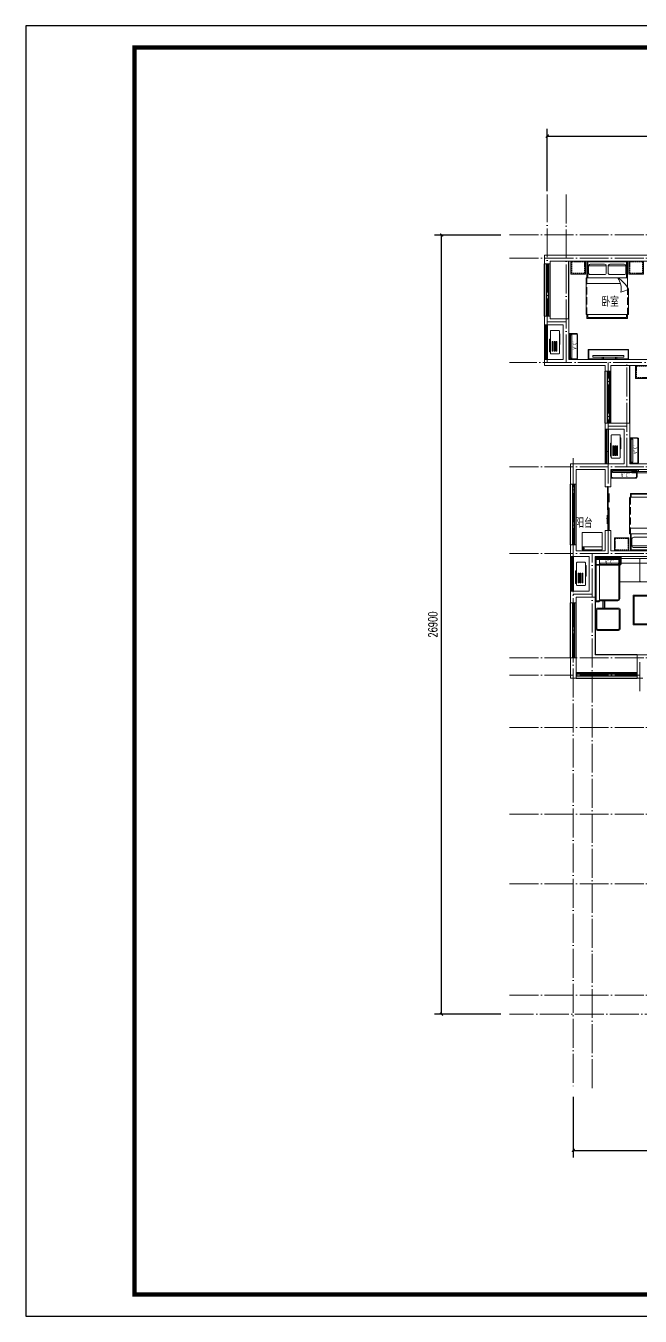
# Model space of a CAD drawing. Extents: x -54506 to 56283, y 5447 to 49997.
# Drawn here: x -6717 to 14488, y 5447 to 49997 of the extents above; entities that cross this region are included whole.
import ezdxf
from ezdxf.enums import TextEntityAlignment as Align

# ---------------------------------------------------------------- set-up
doc = ezdxf.new("R2010")
doc.units = 0
doc.header["$LTSCALE"] = 1000
doc.header["$MEASUREMENT"] = 0
doc.linetypes.add('DASH', pattern=[0.35, 0.25, -0.1])
doc.linetypes.add('DOTE', pattern=[2.42, 2, -0.2, 0.02, -0.2])
doc.layers.get('0').update_dxf_attribs({"linetype": 'CONTINUOUS'})
doc.layers.get('Defpoints').update_dxf_attribs({"linetype": 'CONTINUOUS'})
for name, color, linetype, lineweight in [('DOTE', 250, 'DOTE', 0), ('WALL', 255, 'CONTINUOUS', 20), ('家具', 159, 'CONTINUOUS', 9)]:
    doc.layers.add(name, color=color, linetype=linetype, lineweight=lineweight)
for name, color, linetype in [('PUB_DIM', 3, 'CONTINUOUS'), ('PUB_TITLE', 4, 'CONTINUOUS'), ('WINDOW', 4, 'CONTINUOUS'), ('平面栏杆', 40, 'CONTINUOUS'), ('文字', 60, 'CONTINUOUS')]:
    doc.layers.add(name, color=color, linetype=linetype)
doc.styles.add('_TCH_SPACE', font='simplex_.ttf', dxfattribs={"bigfont": 'GBCBIG'})
doc.styles.add('DIM_FONT', font='SIMPLEX', dxfattribs={"width": 0.7, "bigfont": 'GBCBIG'})
doc.styles.add('HZ', font='SimSun.ttf', dxfattribs={"width": 0.8, "height": 1.2})
doc.dimstyles.new('DIMN', dxfattribs={"dimtxt": 300, "dimasz": 100, "dimexe": 250, "dimexo": 300, "dimgap": 150, "dimtad": 1, "dimdec": 0, "dimzin": 0, "dimdsep": 46, "dimtxsty": 'DIM_FONT', "dimblk": 'ARCHTICK', "dimcen": 0.09, "dimclrt": 7, "dimazin": 2, "dimtfac": 1, "dimtdec": 0, "dimtix": 1, "dimtmove": 2, "dimatfit": 3, "dimfxl": 0, "dimtolj": 1, "dimtzin": 0, "dimarcsym": 0})

# ---------------------------------------------------------------- blocks, each defined once
blk = doc.blocks.new('$DorLib2D$00000131')
at = {"color": 0, "linetype": 'Continuous'}
for p, q in [((-0.5, 0.125), (-0.5, 0)), ((0.019, 0.125), (-0.5, 0.125)), ((-0.5, 0), (0.019, 0)), ((-0.024, 0), (0.5, 0)), ((-0.024, -0.125), (-0.024, 0)), ((0.019, 0), (0.019, 0.125)), ((0.15, 0.125), (0.232, 0.197)), ((0.35, 0.125), (0.15, 0.125)), ((0.232, 0.197), (0.232, 0.125)), ((0.5, 0), (0.5, -0.125)), ((-0.35, -0.125), (-0.15, -0.125)), ((-0.232, -0.197), (-0.232, -0.125)), ((-0.15, -0.125), (-0.232, -0.197)), ((0.5, -0.125), (-0.024, -0.125))]:
    blk.add_line(p, q, dxfattribs=at)
blk = doc.blocks.new('dgfgf')
at = {"layer": '家具'}
blk.add_lwpolyline([(7597, -62676), (7147, -62676), (7147, -63176), (7597, -63176), (7597, -62676), (7517, -62676)], dxfattribs=at)
at = {"layer": '家具', "color": 251, "linetype": 'DASH', "ltscale": 0.2}
blk.add_lwpolyline([(7567, -62706), (7177, -62706), (7177, -63146), (7567, -63146)], close=True, dxfattribs=at)
blk = doc.blocks.new('A$C72813290')
at = {"layer": '家具'}
for p, q in [((579, 1950), (0, 1950)), ((0, 550), (0, 1950)), ((30, 580), (30, 1920)), ((579, 1920), (30, 1920)), ((170, 1895), (170, 1283)), ((579, 550), (579, 1960)), ((1830, 1980), (599, 1980)), ((779, 803), (779, 1980)), ((1850, 550), (1850, 1950)), ((1850, 1950), (1980, 1950)), ((1850, 1920), (1950, 1920)), ((1950, 580), (1950, 1920)), ((1980, 550), (1980, 1950)), ((170, 605), (170, 1217)), ((912, 550), (0, 550)), ((579, 580), (30, 580)), ((1830, 520), (967, 520)), ((1850, 580), (1950, 580)), ((1850, 550), (1980, 550))]:
    blk.add_line(p, q, dxfattribs=at)
at = {"layer": '家具', "linetype": 'DASH'}
for p, q in [((1850, 1950), (579, 1950)), ((912, 550), (1850, 550))]:
    blk.add_line(p, q, dxfattribs=at)
at = {"layer": '家具'}
for points in [[(170, 1895), (405, 1895, -0.414214), (465, 1835), (465, 1343, -0.414214), (405, 1283), (170, 1283, -0.414214), (110, 1343), (110, 1835, -0.414214)], [(170, 605), (405, 605, 0.414214), (465, 665), (465, 1157, 0.414214), (405, 1217), (170, 1217, 0.414214), (110, 1157), (110, 665, 0.414214)]]:
    blk.add_lwpolyline(points, format="xyb", close=True, dxfattribs=at)
blk.add_lwpolyline([(579, 883, 0.180302), (1071, 775, -0.088637), (967, 520, 28871.271551)], format="xyb", dxfattribs=at)
for centre, radius, start, end in [((599, 1960), 20, 90, 180), ((1819, 1951), 30.7, 357.6884, 69.6917), ((1392, 1363), 944, 210.6075, 243.2773), ((1819, 549), 30.7, 290.3566, 2.3152)]:
    blk.add_arc(centre, radius, start, end, dxfattribs=at)
blk.add_blockref('dgfgf', (-7147, 65176), dxfattribs=at)
at = {"layer": '家具', "xscale": -1, "rotation": 180}
blk.add_blockref('dgfgf', (-7147, -62676), dxfattribs=at)
blk = doc.blocks.new('ytjhgkj')
at = {"layer": '家具', "ltscale": 0.5}
blk.add_lwpolyline([(34949, 26116), (34599, 26116), (34599, 27516), (34949, 27516)], close=True, dxfattribs=at)
at = {"layer": '家具', "color": 251, "ltscale": 40}
for points in [[(34929, 26136), (34619, 26136), (34619, 27496), (34929, 27496)], [(34739, 27349), (34681, 27349), (34681, 26283), (34739, 26283)], [(34681, 27110), (34599, 27110), (34599, 27062), (34681, 27062)], [(34681, 26644), (34599, 26644), (34599, 26596), (34681, 26596)]]:
    blk.add_lwpolyline(points, close=True, dxfattribs=at)
blk = doc.blocks.new('A$C4EB5717C')
at = {"layer": '家具', "color": 8}
for p, q in [((520, 110), (520, 120)), ((883, 100), (530, 100)), ((893, 120), (893, 110))]:
    blk.add_line(p, q, dxfattribs=at)
for points in [[(269, 459), (709, 459), (709, 444), (269, 444)], [(290, 372), (626, 372), (626, 343), (290, 343)], [(290, 306), (626, 306), (626, 277), (290, 277)], [(290, 240), (626, 240), (626, 211), (290, 211)]]:
    blk.add_lwpolyline(points, close=True, dxfattribs=at)
at = {"layer": '家具'}
blk.add_lwpolyline([(220, 120), (980, 120, 0.414214), (1000, 140), (1000, 410, 0.414214), (980, 430), (220, 430, 0.414214), (200, 410), (200, 140, 0.414214)], format="xyb", close=True, dxfattribs=at)
at = {"layer": '家具', "color": 8}
for centre, start, end in [((530, 110), 180, 270), ((883, 110), 270, 0)]:
    blk.add_arc(centre, 10, start, end, dxfattribs=at)
blk = doc.blocks.new('A$C2D724C6D')
at = {"layer": '家具', "ltscale": 0.5}
blk.add_lwpolyline([(50, 300), (850, 300, -0.414214), (900, 250), (900, 0), (0, 0), (0, 250, -0.414214)], format="xyb", close=True, dxfattribs=at)
at = {"layer": '家具', "color": 251, "ltscale": 40}
blk.add_lwpolyline([(50, 280), (850, 280, -0.414214), (880, 250), (880, 20), (20, 20), (20, 250, -0.414214)], format="xyb", close=True, dxfattribs=at)
blk.add_lwpolyline([(53, 50), (53, 100), (853, 100), (853, 50)], close=True, dxfattribs=at)
at = {"layer": '家具', "color": 251, "ltscale": 40, "style": 'HZ', "width": 0.8}
blk.add_text('A.C.', height=120, rotation=0, dxfattribs=at).set_placement((348, 133))
blk = doc.blocks.new('A$C31D9048E')
at = {"layer": '家具'}
for p, q in [((629, 2350), (0, 2350)), ((0, 550), (0, 2350)), ((50, 550), (50, 2350)), ((80, 580), (80, 2320)), ((629, 2320), (80, 2320)), ((220, 2295), (220, 1508)), ((629, 550), (629, 2360)), ((1920, 2350), (629, 2350)), ((1900, 2380), (649, 2380)), ((829, 803), (829, 2380)), ((1920, 550), (1920, 2350)), ((1920, 2350), (2050, 2350)), ((1920, 2320), (2020, 2320)), ((2020, 580), (2020, 2320)), ((2050, 550), (2050, 2350)), ((2100, 600), (2100, 2300)), ((2150, 2350), (2450, 2350)), ((2500, 600), (2500, 2300)), ((220, 605), (220, 1392)), ((962, 550), (0, 550)), ((629, 580), (80, 580)), ((962, 550), (1920, 550)), ((1900, 520), (1017, 520)), ((1920, 580), (2020, 580)), ((1920, 550), (2050, 550)), ((2150, 550), (2450, 550))]:
    blk.add_line(p, q, dxfattribs=at)
for points in [[(220, 2295), (455, 2295, -0.414214), (515, 2235), (515, 1568, -0.414214), (455, 1508), (220, 1508, -0.414214), (160, 1568), (160, 2235, -0.414214)], [(220, 605), (455, 605, 0.414214), (515, 665), (515, 1332, 0.414214), (455, 1392), (220, 1392, 0.414214), (160, 1332), (160, 665, 0.414214)]]:
    blk.add_lwpolyline(points, format="xyb", close=True, dxfattribs=at)
blk.add_lwpolyline([(629, 883, 0.180302), (1121, 775, -0.088637), (1017, 520, 28871.271551)], format="xyb", dxfattribs=at)
for centre, radius, start, end in [((649, 2360), 20, 90, 180), ((1889, 2351), 30.7, 357.6884, 69.6917), ((2150, 2300), 50, 90, 180), ((2450, 2300), 50, 0, 90), ((1442, 1363), 944, 210.6075, 243.2773), ((1889, 549), 30.7, 290.3566, 2.3152), ((2150, 600), 50, 180, 270), ((2450, 600), 50, 270, 0)]:
    blk.add_arc(centre, radius, start, end, dxfattribs=at)
at = {"layer": '家具', "color": 8}
blk.add_blockref('dgfgf', (-7147, 65576), dxfattribs=at)
at = {"layer": '家具', "xscale": -0.9999999999999999, "rotation": 180}
blk.add_blockref('dgfgf', (-7147, -62676), dxfattribs=at)
blk = doc.blocks.new('A$C70A762CE')
at = {"layer": '家具', "ltscale": 40}
for points in [[(65, 855), (0, 855), (0, 893), (65, 893)], [(112, 0), (65, 0), (65, 1144), (112, 1144)], [(65, 191), (0, 191), (0, 229), (65, 229)]]:
    blk.add_lwpolyline(points, close=True, dxfattribs=at)
blk = doc.blocks.new('A$C25AA54E1')
at = {"layer": '家具', "ltscale": 20}
for p, q in [((996, 1731), (996, 2550)), ((1031, 2614), (3324, 2614)), ((3347, 2529), (3347, 2593)), ((3347, 2548), (3347, 1150)), ((3347, 1766), (3347, 2529)), ((3413, 2614), (4163, 2614)), ((4198, 2579), (4198, 1072)), ((1124, 1708), (1019, 1708)), ((1824, 1743), (1170, 1743)), ((3324, 1743), (1870, 1743)), ((1443, 1283), (2878, 1283)), ((1443, 260), (1443, 1283)), ((2878, 1283), (2878, 260)), ((4024, 1084), (3413, 1084)), ((4047, 1106), (4047, 1072)), ((4175, 1049), (4070, 1049)), ((3325, 767), (3325, 129)), ((4110, 832), (3391, 832)), ((4176, 129), (4176, 767)), ((2878, 260), (1443, 260)), ((3391, 63), (4110, 63))]:
    blk.add_line(p, q, dxfattribs=at)
at = {"layer": '家具', "color": 8}
for p, q in [((1031, 2527), (1031, 1766)), ((1123, 2550), (1054, 2550)), ((1147, 2527), (1147, 1766)), ((1824, 2550), (1170, 2550)), ((3324, 2378), (1170, 2378)), ((1847, 2529), (1847, 1766)), ((2624, 2550), (1870, 2550)), ((2647, 2529), (2647, 1766)), ((3324, 2550), (2670, 2550)), ((3380, 2529), (3380, 1139)), ((4070, 2550), (3403, 2550)), ((4025, 2378), (3403, 2378)), ((4047, 2527), (4047, 1106)), ((4140, 2550), (4070, 2550)), ((4163, 2527), (4163, 1106)), ((1053, 1743), (1124, 1743)), ((1476, 1250), (2845, 1250)), ((1476, 293), (1476, 1250)), ((2845, 1250), (2845, 293)), ((4047, 1117), (3402, 1117)), ((3876, 1084), (3876, 835)), ((3918, 1084), (3918, 834)), ((4140, 1084), (4070, 1084)), ((3360, 767), (3360, 129)), ((4110, 798), (3391, 798)), ((4141, 129), (4141, 767)), ((2845, 293), (1476, 293)), ((3391, 98), (4110, 98))]:
    blk.add_line(p, q, dxfattribs=at)
at = {"layer": '家具'}
for p, q in [((3860, 834), (3860, 1084)), ((3930, 832), (3930, 1084))]:
    blk.add_line(p, q, dxfattribs=at)
at = {"layer": '家具', "ltscale": 20}
blk.add_lwpolyline([(996, 2614), (996, 1917), (299, 1917), (299, 2614)], close=True, dxfattribs=at)
at = {"layer": '家具', "color": 8}
blk.add_lwpolyline([(912, 2530), (912, 2001), (383, 2001), (383, 2530)], close=True, dxfattribs=at)
at = {"layer": '家具', "ltscale": 20, "extrusion": (0, 0, -1)}
for centre, major_axis, ratio, start_param, end_param in [((1066, 2553), (-49.4, 49.4), 1, 5.45018, 6.544088), ((3324, 2590), (16.4, 16.4), 1, -0.785398, 0.696689), ((4163, 2579), (24.6, 24.6), 1, -0.785398, 0.785398), ((1019, 1731), (16.2, 16.2), 1, 2.356194, 3.926991), ((1124, 1766), (-16.2, 16.2), 1, 2.356194, 3.926991), ((1124, 1726), (12.7, 12.7), 0.942987, -0.815786, 2.325807), ((1170, 1766), (-16.2, 16.2), 1, 3.926991, 5.497787), ((1824, 1766), (-16.2, 16.2), 1, 2.356194, 3.926991), ((1870, 1766), (16.2, 16.2), 1, 2.356194, 3.926991), ((2624, 1766), (-16.2, 16.2), 1, 2.356194, 3.926991), ((2670, 1766), (16.2, 16.2), 1, 2.356194, 3.926991), ((3324, 1766), (-16.2, 16.2), 1, 2.356194, 3.926991), ((4024, 1106), (16.2, 16.2), 1, 0.785398, 2.356194), ((4175, 1072), (-16.2, 16.2), 1, 2.356194, 3.926991)]:
    blk.add_ellipse(centre, major_axis=major_axis, ratio=ratio, start_param=start_param, end_param=end_param, dxfattribs=at)
at = {"layer": '家具', "color": 8, "extrusion": (0, 0, -1)}
for centre, major_axis, start_param, end_param in [((1054, 2527), (16.4, 16.4), 3.926991, 5.497787), ((1123, 2527), (16.4, 16.4), -0.785398, 0.785398), ((1170, 2527), (16.4, 16.4), 3.926991, 5.497787), ((1170, 2401), (-16.4, 16.4), 3.926991, 5.409078), ((1824, 2527), (-16.4, 16.4), 0.785398, 2.267485), ((1870, 2527), (16.4, 16.4), 4.0157, 5.497787), ((2624, 2527), (-16.4, 16.4), 0.785398, 2.267485), ((2670, 2527), (16.4, 16.4), 4.0157, 5.497787), ((3324, 2527), (-16.4, 16.4), 0.785398, 2.267485), ((3324, 2355), (16.4, 16.4), -0.785398, 0.696689), ((3403, 2527), (16.4, 16.4), 4.0157, 5.497787), ((3403, 2401), (-16.4, 16.4), 3.926991, 5.409078), ((4023, 2527), (16.4, 16.4), -0.785398, 0.785398), ((4025, 2355), (-16.4, 16.4), 0.785398, 2.267485), ((4070, 2527), (-16.4, 16.4), 5.497787, 7.068583), ((4140, 2527), (16.4, 16.4), -0.785398, 0.785398), ((1053, 1766), (16.2, 16.2), 2.356194, 3.926991), ((4070, 1106), (16.2, 16.2), 2.356194, 3.926991), ((4140, 1106), (-16.2, 16.2), 2.356194, 3.926991)]:
    blk.add_ellipse(centre, major_axis=major_axis, ratio=1, start_param=start_param, end_param=end_param, dxfattribs=at)
at = {"layer": '家具', "color": 8}
for centre, major_axis, start_param, end_param in [((1170, 2355), (16.4, 16.4), 0.785398, 2.267485), ((3324, 2401), (16.4, 16.4), 3.926991, 5.409078), ((3403, 2355), (16.4, 16.4), 0.785398, 2.267485), ((4025, 2401), (16.4, 16.4), 3.926991, 5.409078), ((3402, 1139), (15.5, 15.5), 2.356194, 3.926991), ((3391, 767), (-22, 22), -0.785398, 0.785398), ((4110, 767), (22, 22), 5.497787, 7.068583), ((3391, 129), (22, 22), 2.356194, 3.926991), ((4110, 129), (-22, 22), 2.356194, 3.926991)]:
    blk.add_ellipse(centre, major_axis=major_axis, ratio=1, start_param=start_param, end_param=end_param, dxfattribs=at)
at = {"layer": '家具', "ltscale": 20}
for centre, major_axis, start_param, end_param in [((3413, 2548), (-46.6, 46.6), -0.785398, 0.785398), ((3413, 1150), (46.6, 46.6), 2.356194, 3.926991), ((4070, 1072), (16.2, 16.2), 2.356194, 3.926991), ((3391, 767), (-46.6, 46.6), -0.785398, 0.785398), ((4110, 767), (46.6, 46.6), 5.497787, 7.068583), ((3391, 129), (46.6, 46.6), 2.356194, 3.926991), ((4110, 129), (-46.6, 46.6), 2.356194, 3.926991)]:
    blk.add_ellipse(centre, major_axis=major_axis, ratio=1, start_param=start_param, end_param=end_param, dxfattribs=at)
blk = doc.blocks.new('wash')
at = {"layer": '家具'}
blk.add_line((1203882, -500462), (1203882, -501162), dxfattribs=at)
for points in [[(1203382, -500462), (1203382, -501162), (1203982, -501162), (1203982, -500462)], [(1203952, -500532), (1203912, -500532), (1203912, -500492), (1203952, -500492)], [(1204002, -501062), (1204002, -500562), (1203982, -500562), (1203982, -501062)], [(1204002, -501062), (1204012, -501062), (1204012, -500562), (1204002, -500562)]]:
    blk.add_lwpolyline(points, close=True, dxfattribs=at)
blk = doc.blocks.new('_ArchTick')
at = {"color": 0, "linetype": 'ByBlock', "const_width": 0.4}
blk.add_lwpolyline([(-0.5, -0.5), (0.5, 0.5)], dxfattribs=at)
blk = doc.blocks.new('*D36')
at = {"layer": 'Defpoints', "color": 0}
for p in [(7633, 42775), (9980, 42775), (9980, 15875)]:
    blk.add_point(p, dxfattribs=at)
at = {"layer": 'PUB_DIM', "color": 0, "lineweight": -2}
for p, q in [((9680, 42775), (7383, 42775)), ((7633, 15875), (7633, 42775)), ((9680, 15875), (7383, 15875))]:
    blk.add_line(p, q, dxfattribs=at)
at = {"layer": 'PUB_DIM', "color": 0, "lineweight": -2, "xscale": 100, "yscale": 100, "zscale": 100}
for p, rotation in [((7633, 42775), 90), ((7633, 15875), 270)]:
    blk.add_blockref('_ArchTick', p, dxfattribs=dict(at, rotation=rotation))
at = {"layer": 'PUB_DIM', "color": 7, "insert": (7333, 29325), "char_height": 300, "attachment_point": 5, "rotation": 90, "style": 'DIM_FONT'}
blk.add_mtext('\\A1;26900', dxfattribs=at)
blk = doc.blocks.new('*D37')
at = {"layer": 'Defpoints', "color": 0}
for p in [(12180, 13323), (38480, 13323), (38480, 11173)]:
    blk.add_point(p, dxfattribs=at)
at = {"layer": 'PUB_DIM', "color": 0, "lineweight": -2}
for p, q in [((12180, 13023), (12180, 10923)), ((38480, 13023), (38480, 10923)), ((12180, 11173), (38480, 11173))]:
    blk.add_line(p, q, dxfattribs=at)
at = {"layer": 'PUB_DIM', "color": 0, "lineweight": -2, "xscale": 100, "yscale": 100, "zscale": 100, "rotation": 180}
blk.add_blockref('_ArchTick', (12180, 11173), dxfattribs=at)
at = {"layer": 'PUB_DIM', "color": 0, "lineweight": -2, "xscale": 100, "yscale": 100, "zscale": 100}
blk.add_blockref('_ArchTick', (38480, 11173), dxfattribs=at)
at = {"layer": 'PUB_DIM', "color": 7, "insert": (25330, 11473), "char_height": 300, "attachment_point": 5, "style": 'DIM_FONT'}
blk.add_mtext('\\A1;26300', dxfattribs=at)
blk = doc.blocks.new('*D38')
at = {"layer": 'Defpoints', "color": 0}
for p in [(39380, 46191), (11280, 43988), (39380, 43988)]:
    blk.add_point(p, dxfattribs=at)
at = {"layer": 'PUB_DIM', "color": 0, "lineweight": -2}
for p, q in [((11280, 44288), (11280, 46441)), ((39380, 44288), (39380, 46441)), ((11280, 46191), (39380, 46191))]:
    blk.add_line(p, q, dxfattribs=at)
at = {"layer": 'PUB_DIM', "color": 0, "lineweight": -2, "xscale": 100, "yscale": 100, "zscale": 100, "rotation": 180}
blk.add_blockref('_ArchTick', (11280, 46191), dxfattribs=at)
at = {"layer": 'PUB_DIM', "color": 0, "lineweight": -2, "xscale": 100, "yscale": 100, "zscale": 100}
blk.add_blockref('_ArchTick', (39380, 46191), dxfattribs=at)
at = {"layer": 'PUB_DIM', "color": 7, "insert": (25330, 46491), "char_height": 300, "attachment_point": 5, "style": 'DIM_FONT'}
blk.add_mtext('\\A1;28100', dxfattribs=at)

msp = doc.modelspace()

# ---------------------------------------------------------------- linework, layer by layer
at = {"layer": 'DOTE', "ltscale": 0.5}
for p, q in [((11279.9, 38375.2), (11279.9, 44175.2)), ((11929.9, 44175.2), (11929.9, 38375.2)), ((9979.9, 42775.2), (21429.9, 42775.2)), ((9979.9, 41975.2), (17579.9, 41975.2)), ((18179.9, 38375.2), (9979.9, 38375.2)), ((13379.9, 31775.2), (13379.9, 38375.2)), ((14029.9, 34775.2), (14029.9, 38375.2)), ((13379.9, 36175.2), (14029.9, 36175.2)), ((9979.9, 34775.2), (18179.9, 34775.2)), ((12179.9, 35071.5), (12179.9, 13323.2)), ((9979.9, 31775.2), (16929.9, 31775.2)), ((12829.9, 13323.2), (12829.9, 31775.2)), ((12179.9, 30375.2), (12829.9, 30375.2)), ((9979.9, 28175.2), (17629.9, 28175.2)), ((14479.9, 27026), (14479.9, 28175.2)), ((9979.9, 27575.2), (14479.9, 27575.2)), ((9979.9, 25775.2), (19329.9, 25775.2)), ((9979.9, 22775.2), (21779.9, 22775.2)), ((9979.9, 20375.2), (17229.9, 20375.2)), ((9979.9, 16525.2), (18429.9, 16525.2)), ((25329.9, 15875.2), (9979.9, 15875.2))]:
    msp.add_line(p, q, dxfattribs=at)
at = {"layer": 'DOTE'}
msp.add_line((11929.9, 39775.2), (11279.9, 39775.2), dxfattribs=at)
at = {"layer": 'PUB_TITLE'}
msp.add_lwpolyline([(-6717.4, 5447.4), (56282.6, 5447.4), (56282.6, 49997.4), (-6717.4, 49997.4)], close=True, dxfattribs=at)
at = {"layer": 'PUB_TITLE', "const_width": 150}
msp.add_lwpolyline([(-2967.4, 6197.4), (55532.6, 6197.4), (55532.6, 49247.4), (-2967.4, 49247.4)], close=True, dxfattribs=at)
at = {"layer": 'WALL'}
for p, q in [((11179.6, 42075.2), (11179.6, 41775.2)), ((11179.6, 42075.2), (15479.9, 42075.2)), ((11179.6, 41775.2), (11379.6, 41775.2)), ((11379.6, 41775.2), (11379.6, 41875.2)), ((11379.6, 41875.2), (15379.9, 41875.2)), ((11179.9, 39975.2), (11179.9, 39675.2)), ((11179.9, 39975.2), (11379.9, 39975.2)), ((11179.9, 39675.2), (11829.9, 39675.2)), ((11379.9, 39975.2), (11379.9, 39875.2)), ((11379.9, 39875.2), (12029.9, 39875.2)), ((11829.9, 39675.2), (11829.9, 38475.2)), ((12029.9, 39875.2), (12029.9, 38475.2)), ((11179.9, 38475.2), (11829.9, 38475.2)), ((11179.9, 38475.2), (11179.9, 38275.2)), ((12029.9, 38475.2), (13379.9, 38475.2)), ((13379.9, 38475.2), (15379.9, 38475.2)), ((11179.9, 38275.2), (11929.9, 38275.2)), ((11929.9, 38275.2), (13279.9, 38275.2)), ((13279.9, 38075.2), (13279.9, 38275.2)), ((13479.9, 38075.2), (13279.9, 38075.2)), ((13479.9, 38275.2), (15479.9, 38275.2)), ((13479.9, 38075.2), (13479.9, 38275.2)), ((13479.9, 36275.2), (13279.9, 36275.2)), ((13279.9, 36275.2), (13279.9, 36075.2)), ((13479.9, 36275.2), (14129.9, 36275.2)), ((14129.9, 36275.2), (14129.9, 34875.2)), ((13279.9, 36075.2), (13929.9, 36075.2)), ((13929.9, 36075.2), (13929.9, 34875.2)), ((12079.9, 34875.2), (13379.9, 34875.2)), ((12079.9, 34875.2), (12079.9, 34175.2)), ((13379.9, 34875.2), (13929.9, 34875.2)), ((14129.9, 34875.2), (16929.9, 34875.2)), ((12279.9, 34675.2), (13279.9, 34675.2)), ((12279.9, 34675.2), (12279.9, 34175.2)), ((13279.9, 34675.2), (13279.9, 34075.2)), ((13479.9, 34675.2), (14029.9, 34675.2)), ((13479.9, 34075.2), (13479.9, 34675.2)), ((14029.9, 34675.2), (16929.9, 34675.2)), ((12279.9, 34175.2), (12079.9, 34175.2)), ((13279.9, 34075.2), (13479.9, 34075.2)), ((13479.9, 32575.2), (13279.9, 32575.2)), ((13279.9, 32575.2), (13279.9, 31875.2)), ((13479.9, 31875.2), (13479.9, 32575.2)), ((12079.9, 32075.2), (12079.9, 31875.2)), ((12279.9, 32075.2), (12079.9, 32075.2)), ((12079.9, 31875.2), (12079.9, 31875.2)), ((12079.9, 31875.2), (12079.9, 31675.2)), ((12079.9, 31675.2), (12179.9, 31675.2)), ((12179.9, 31675.2), (12729.9, 31675.2)), ((12279.9, 32075.2), (12279.9, 31875.2)), ((12279.9, 31875.2), (12829.9, 31875.2)), ((12729.9, 31675.2), (12729.9, 30475.2)), ((12829.9, 31875.2), (13279.9, 31875.2)), ((12929.9, 31675.2), (12929.9, 30475.2)), ((12929.9, 31675.2), (13379.9, 31675.2)), ((13379.9, 31675.2), (17029.9, 31675.2)), ((13479.9, 31875.2), (16929.9, 31875.2)), ((12079.9, 30475.2), (12729.9, 30475.2)), ((12079.9, 30475.2), (12079.9, 30075.2)), ((12929.9, 30475.2), (12929.9, 30475.2)), ((12929.9, 30475.2), (12929.9, 30275.2)), ((12279.9, 30075.2), (12079.9, 30075.2)), ((12279.9, 30275.2), (12829.9, 30275.2)), ((12279.9, 30275.2), (12279.9, 30075.2)), ((12829.9, 30275.2), (12929.9, 30275.2)), ((14379.9, 28275.2), (14479.9, 28275.2)), ((14379.9, 28275.2), (14379.9, 28075.2)), ((14379.9, 28075.2), (14379.9, 28075.2)), ((14379.9, 28075.2), (14379.9, 27475.2)), ((14479.9, 28275.2), (17529.9, 28275.2)), ((14579.9, 27475.2), (14379.9, 27475.2))]:
    msp.add_line(p, q, dxfattribs=at)
msp.add_lwpolyline([(12279.9, 27475.2), (12279.9, 28175.2), (12079.9, 28175.2), (12079.9, 27475.2)], close=True, dxfattribs=at)
at = {"layer": 'WINDOW', "extrusion": (0, 0, -1)}
for p, q in [((11179.9, 39975.2), (11179.9, 41775.2)), ((11246.6, 41775.2), (11246.6, 39975.2)), ((11313.3, 41775.2), (11313.3, 39975.2)), ((11379.9, 39975.2), (11379.9, 41775.2)), ((13279.9, 36275.2), (13279.9, 38075.2)), ((13346.6, 38075.2), (13346.6, 36275.2)), ((13413.3, 38075.2), (13413.3, 36275.2)), ((13479.9, 36275.2), (13479.9, 38075.2)), ((12079.9, 28175.2), (12079.9, 30075.2)), ((12146.6, 30075.2), (12146.6, 28175.2)), ((12213.3, 30075.2), (12213.3, 28175.2)), ((12279.9, 28175.2), (12279.9, 30075.2)), ((12279.9, 27675.2), (14379.9, 27675.2)), ((14379.9, 27608.5), (12279.9, 27608.5)), ((14379.9, 27541.8), (12279.9, 27541.8)), ((12279.9, 27475.2), (14379.9, 27475.2))]:
    msp.add_line(p, q, dxfattribs=at)
at = {"layer": 'WINDOW'}
for p, q in [((12029.9, 39875.2), (12029.9, 41875.2)), ((14129.9, 36275.2), (14129.9, 38275.2)), ((12929.9, 30275.2), (12929.9, 28275.2)), ((14379.9, 28275.2), (12929.9, 28275.2))]:
    msp.add_line(p, q, dxfattribs=at)
at = {"layer": '平面栏杆'}
for p, q in [((11179.9, 39675.2), (11179.9, 38475.2)), ((11229.9, 39675.2), (11229.9, 38475.2)), ((11279.9, 39675.2), (11279.9, 38475.2)), ((13279.9, 36075.2), (13279.9, 34875.2)), ((13329.9, 36075.2), (13329.9, 34875.2)), ((13379.9, 36075.2), (13379.9, 34875.2)), ((12079.9, 31675.2), (12079.9, 30475.2)), ((12129.9, 31675.2), (12129.9, 30475.2)), ((12179.9, 31675.2), (12179.9, 30475.2))]:
    msp.add_line(p, q, dxfattribs=at)
at = {"layer": '平面栏杆', "extrusion": (0, 0, -1)}
for p, q in [((12079.9, 32075.2), (12079.9, 34175.2)), ((12146.6, 34175.2), (12146.6, 32075.2)), ((12213.3, 34175.2), (12213.3, 32075.2)), ((12279.9, 32075.2), (12279.9, 34175.2))]:
    msp.add_line(p, q, dxfattribs=at)

# ---------------------------------------------------------------- block references
at = {"layer": 'WINDOW', "xscale": -1500, "yscale": 200, "zscale": -1500, "rotation": 270.0000000007648}
msp.add_blockref('$DorLib2D$00000131', (13379.9, 33325.2), dxfattribs=at)
at = {"layer": '家具', "xscale": -1}
for name, p, rotation in [('A$C72813290', (14599.8, 41875.2), 90), ('A$C2D724C6D', (12029.9, 38475.2), 270), ('ytjhgkj', (-13425.6, 3875.8), 270), ('A$C2D724C6D', (14129.9, 34875.2), 270), ('A$C2D724C6D', (13479.9, 34675.2), 180), ('wash', (-487981.8, 1235887), 90), ('A$C2D724C6D', (12929.9, 31675.2), 180)]:
    msp.add_blockref(name, p, dxfattribs=dict(at, rotation=rotation))
at = {"layer": '家具'}
for name, p, rotation in [('A$C4EB5717C', (11819.9, 38475.2), 90), ('A$C31D9048E', (14325.8, 38275.2), 269.9993053017263), ('A$C4EB5717C', (13919.9, 34875.2), 90), ('A$C72813290', (16098.9, 31875.2), 90), ('A$C4EB5717C', (12719.9, 30475.2), 90)]:
    msp.add_blockref(name, p, dxfattribs=dict(at, rotation=rotation))
at = {"layer": '家具', "linetype": 'ByBlock', "rotation": 270}
msp.add_blockref('A$C70A762CE', (14196.7, 34675.2), dxfattribs=at)
at = {"layer": '家具', "xscale": -1}
msp.add_blockref('A$C25AA54E1', (17127.6, 29061.6), dxfattribs=at)

# ---------------------------------------------------------------- texts
at = {"layer": '文字', "style": '_TCH_SPACE', "width": 0.705882}
for s, p in [('卧室', (13453.9, 40332)), ('阳台', (12547.7, 32696.6))]:
    msp.add_text(s, height=300, dxfattribs=at).set_placement(p, align=Align.CENTER)

# ---------------------------------------------------------------- dimensions: what is measured, and where the dimension line sits
at = {"layer": 'PUB_DIM'}
for p1, p2, distance, picture, middle in [((11279.9, 43988), (39379.9, 43988), 2202.8, '*D38', (25329.9, 46490.9)), ((9979.9, 15875.2), (9979.9, 42775.2), 2346.9, '*D36', (7333, 29325.2)), ((12179.9, 13323.2), (38479.9, 13323.2), -2150, '*D37', (25329.9, 11473.2))]:
    dim = msp.add_aligned_dim(p1=p1, p2=p2, distance=distance, dimstyle='DIMN', dxfattribs=at)
    dim.commit()
    dim.dimension.update_dxf_attribs({"geometry": picture, "text_midpoint": middle})

doc.saveas('drawing.dxf')
